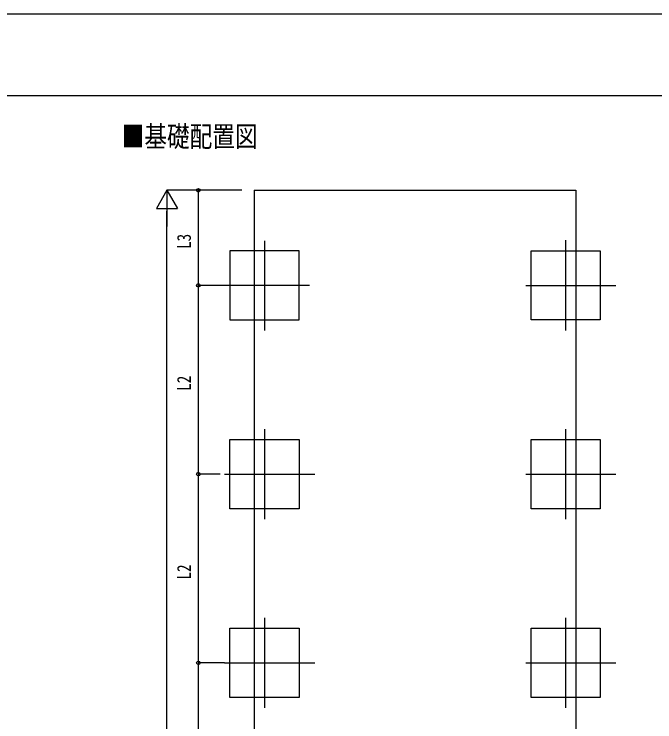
# Model space of a CAD drawing. Units: millimetres, scale not verified. Extents: x -16820 to 16820, y -11880 to 11880.
# Drawn here: x -10709 to -4597, y 5131 to 11880 of the extents above; entities that cross this region are included whole.
import ezdxf
from ezdxf.enums import TextEntityAlignment as Align

# ---------------------------------------------------------------- set-up
doc = ezdxf.new("R2010")
doc.units = ezdxf.units.MM
doc.header["$LTSCALE"] = 50
for name, color, linetype in [('0-2_USER1', 3, 'Continuous'), ('0-3_YKK_12', 2, 'Continuous'), ('0-5_YKK_A1', 4, 'Continuous'), ('0-6_YKK_D', 6, 'Continuous'), ('0-7_YKK_ZWAK', 7, 'Continuous')]:
    doc.layers.add(name, color=color, linetype=linetype)
doc.styles.add('ＭＳ ゴシック', font='')
doc.styles.get('ＭＳ ゴシック').set_extended_font_data('MS Gothic')

msp = doc.modelspace()

# ---------------------------------------------------------------- linework, layer by layer
at = {"layer": '0-3_YKK_12'}
for p, q in [((-5448.42, 9723.57), (-5448.42, 8863.57)), ((-8321.42, 9717.85), (-8321.42, 8863.57)), ((-7891.42, 9293.57), (-8751.42, 9293.57)), ((-5828.42, 9293.57), (-4968.42, 9293.57)), ((-8321.42, 7923.57), (-8321.42, 7063.57)), ((-5448.42, 7923.57), (-5448.42, 7063.57)), ((-8701.42, 7493.57), (-7841.42, 7493.57)), ((-5828.42, 7493.57), (-4968.42, 7493.57)), ((-8321.42, 6123.57), (-8321.42, 5263.57)), ((-5448.42, 6123.57), (-5448.42, 5263.57)), ((-8701.42, 5693.57), (-7841.42, 5693.57)), ((-5828.42, 5693.57), (-4968.42, 5693.57))]:
    msp.add_line(p, q, dxfattribs=at)
at = {"layer": '0-5_YKK_A1'}
msp.add_line((-8419.92, 10200), (-8419.92, -621.02), dxfattribs=at)
msp.add_lwpolyline([(-8419.92, 10200), (-5349.92, 10200), (-5349.92, -621.02)], dxfattribs=at)
for points in [[(-7991.42, 8963.57), (-7991.42, 9623.57), (-8651.42, 9623.57), (-8651.42, 8963.57)], [(-5778.42, 8963.57), (-5778.42, 9623.57), (-5118.42, 9623.57), (-5118.42, 8963.57)], [(-8651.42, 7163.57), (-8651.42, 7823.57), (-7991.42, 7823.57), (-7991.42, 7163.57)], [(-5778.42, 7163.57), (-5778.42, 7823.57), (-5118.42, 7823.57), (-5118.42, 7163.57)], [(-8651.42, 5363.57), (-8651.42, 6023.57), (-7991.42, 6023.57), (-7991.42, 5363.57)], [(-5778.42, 5363.57), (-5778.42, 6023.57), (-5118.42, 6023.57), (-5118.42, 5363.57)]]:
    msp.add_lwpolyline(points, close=True, dxfattribs=at)
at = {"layer": '0-6_YKK_D'}
for p, q in [((-9251.42, 10200), (-9351.42, 10026.79)), ((-8536.92, 10200), (-9252.42, 10200)), ((-9251.42, 10200), (-9151.42, 10026.79)), ((-9251.42, 10200), (-9251.42, 9853.59)), ((-8536.92, 10200), (-8952.42, 10200)), ((-8951.42, 9293.57), (-8951.42, 10200)), ((-9351.42, 10026.79), (-9151.42, 10026.79)), ((-9251.42, -421.02), (-9251.42, 10000)), ((-8745.67, 9293.57), (-8952.42, 9293.57)), ((-8742.67, 9293.57), (-8952.42, 9293.57)), ((-8951.42, 7493.57), (-8951.42, 9293.57)), ((-8743.67, 7493.57), (-8952.42, 7493.57)), ((-8744.67, 7493.57), (-8952.42, 7493.57)), ((-8951.42, 5693.57), (-8951.42, 7493.57)), ((-8702.42, 5693.57), (-8952.42, 5693.57)), ((-8703.42, 5693.57), (-8952.42, 5693.57)), ((-8951.42, 3893.57), (-8951.42, 5693.57))]:
    msp.add_line(p, q, dxfattribs=at)
for centre in [(-8951.42, 10200), (-8951.42, 9293.57), (-8951.42, 9293.57), (-8951.42, 7493.57), (-8951.42, 7493.57), (-8951.42, 5693.57), (-8951.42, 5693.57)]:
    msp.add_circle(centre, 17, dxfattribs=at)
at = {"layer": '0-7_YKK_ZWAK'}
msp.add_line((15580.08, 11100), (-15619.92, 11100), dxfattribs=at)
msp.add_lwpolyline([(-16820, -11880), (16820, -11880), (16820, 11880), (-16820, 11880)], close=True, dxfattribs=at)

# ---------------------------------------------------------------- texts
at = {"layer": '0-2_USER1', "style": 'ＭＳ ゴシック', "width": 0.8}
msp.add_text('■基礎配置図', height=197.9, dxfattribs=at).set_placement((-9682.54, 10554.97), align=Align.BOTTOM_LEFT)
at = {"layer": '0-6_YKK_D', "style": 'ＭＳ ゴシック', "width": 0.8}
for s, p in [('L3', (-8983.42, 9641.19)), ('L2', (-8983.42, 8287.97)), ('L2', (-8983.42, 6487.97))]:
    msp.add_text(s, height=132, rotation=90, dxfattribs=at).set_placement(p, align=Align.BOTTOM_LEFT)

doc.saveas('drawing.dxf')
